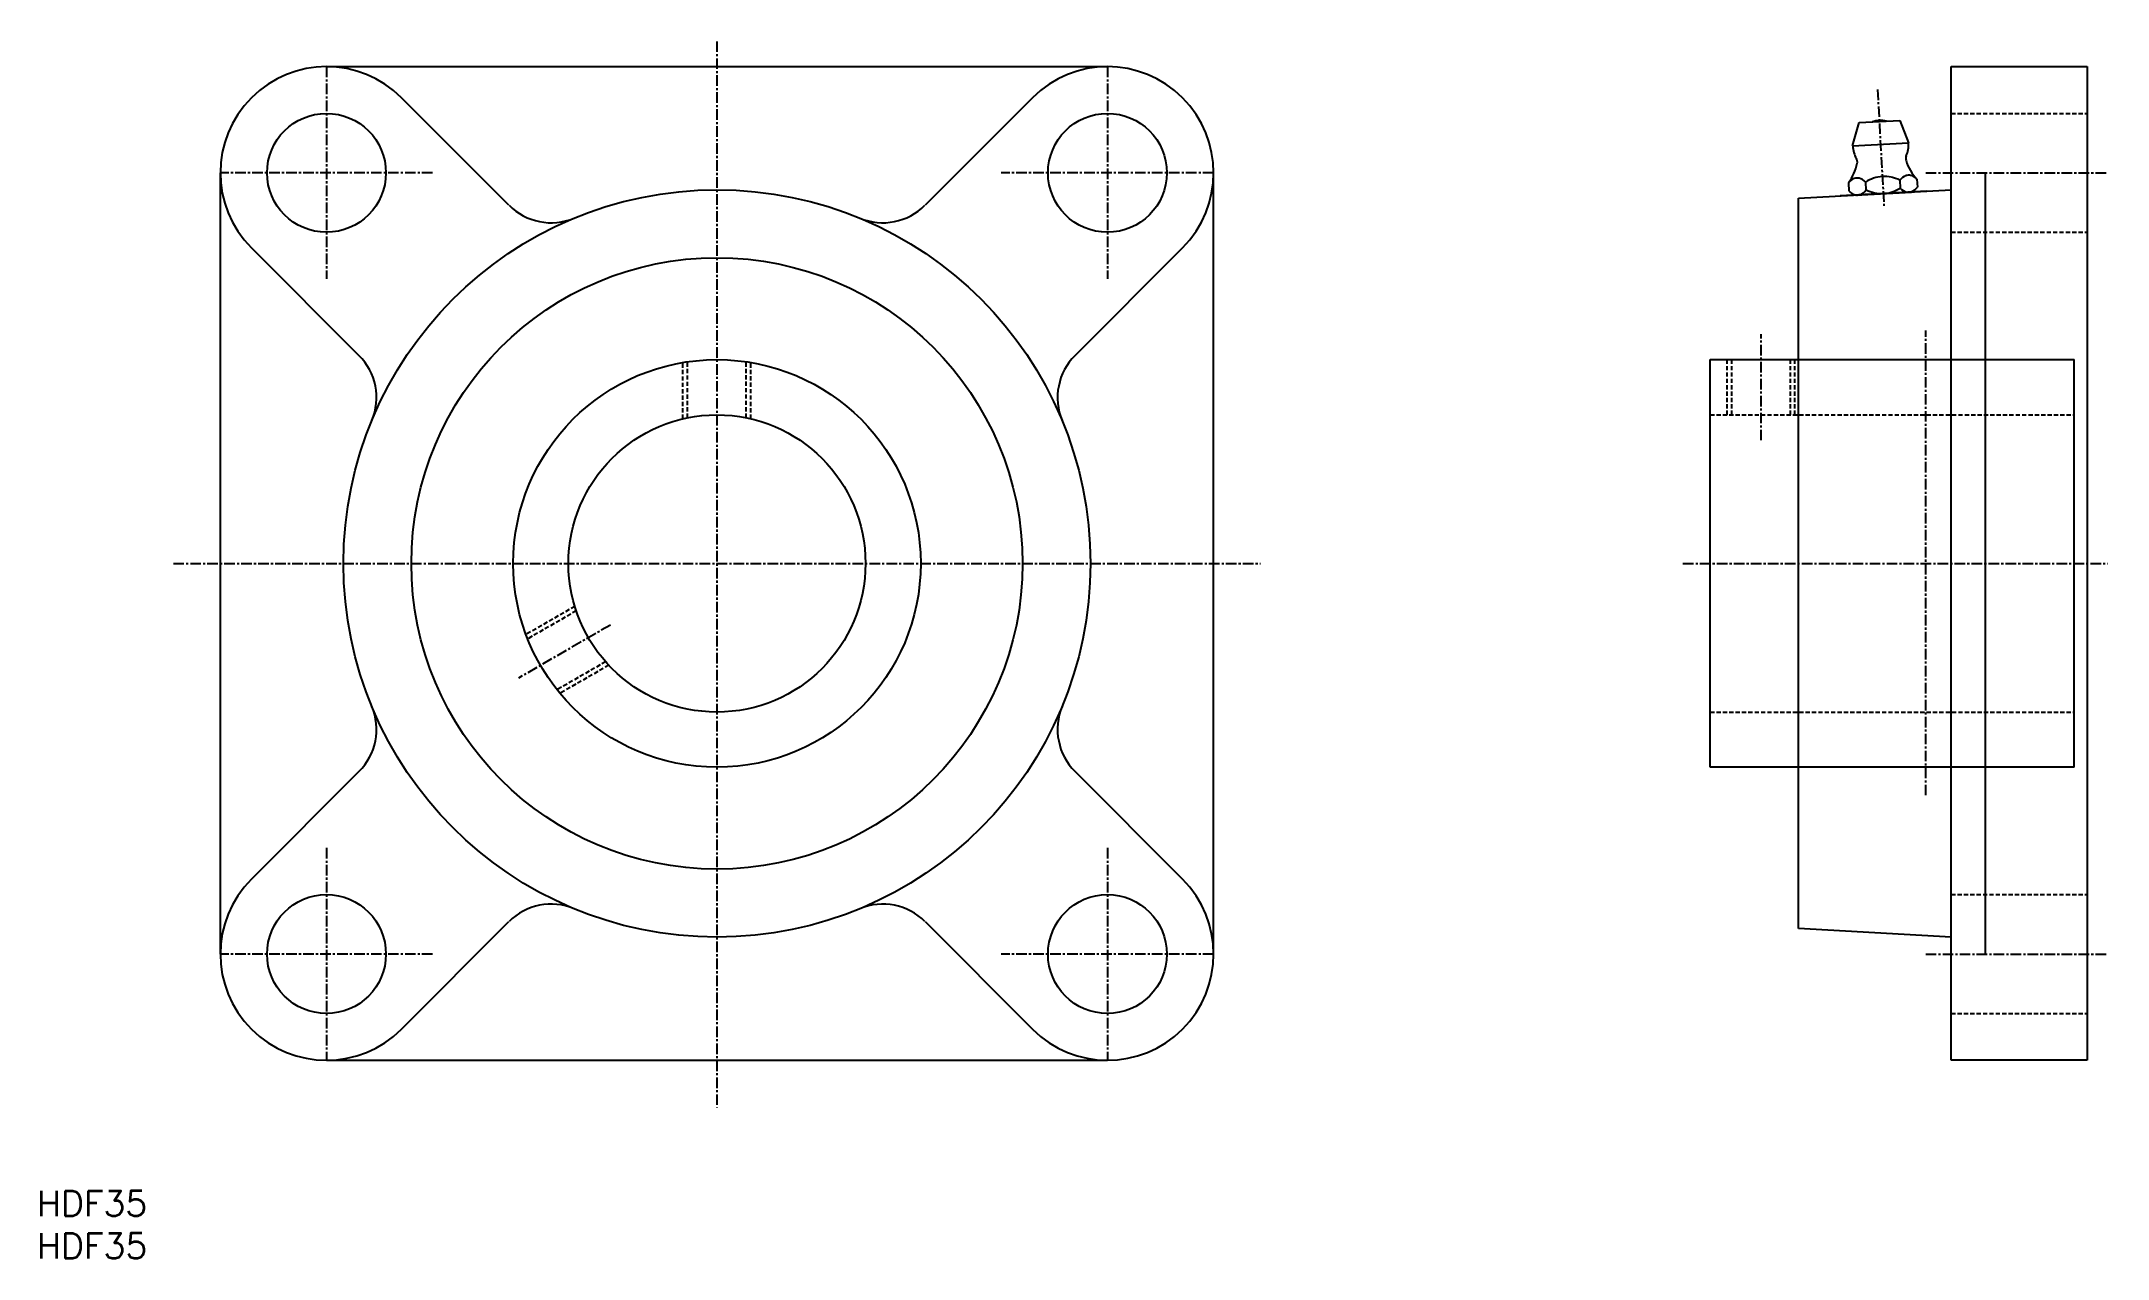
# Model space of a CAD drawing. Extents: x 45 to 289, y 37 to 181.
import ezdxf
from ezdxf.enums import TextEntityAlignment as Align

# ---------------------------------------------------------------- set-up
doc = ezdxf.new("R2010")
doc.units = 0
doc.linetypes.add('CENTER', pattern=[2, 1.25, -0.25, 0.25, -0.25])
doc.linetypes.add('DASHED', pattern=[0.75, 0.5, -0.25])
doc.layers.get('0').update_dxf_attribs({"linetype": 'CONTINUOUS'})
doc.layers.add('CENTER', color=1, linetype='CENTER')
doc.styles.get("Standard").update_dxf_attribs({"font": 'txt.shx', "bigfont": 'extfont.shx'})

msp = doc.modelspace()

# ---------------------------------------------------------------- linework, layer by layer
at = {"color": 7, "linetype": 'CONTINUOUS'}
for p, q in [((78.89, 177.66), (170.89, 177.66)), ((270.29, 177.66), (286.29, 177.66)), ((270.29, 60.66), (270.29, 177.66)), ((286.29, 177.66), (286.29, 60.66)), ((100.39, 161.34), (87.73, 174)), ((162.06, 174), (149.4, 161.34)), ((258.68, 168.32), (259.43, 171.07)), ((259.43, 171.07), (264.23, 171.33)), ((264.23, 171.33), (265.27, 168.69)), ((258.68, 168.32), (265.27, 168.69)), ((66.39, 73.16), (66.39, 165.16)), ((183.39, 73.16), (183.39, 165.16)), ((252.29, 162.16), (270.29, 163.16)), ((258.18, 163.96), (258.23, 163.02)), ((260.2, 164.07), (260.25, 163.13)), ((264.24, 164.3), (264.29, 163.35)), ((266.26, 164.41), (266.32, 163.47)), ((274.29, 165.16), (274.29, 73.16)), ((252.29, 76.16), (252.29, 162.16)), ((267.39, 163), (257.2, 162.43)), ((259.01, 162.53), (265.6, 162.9)), ((262.29, 162.71), (262.29, 162.71)), ((262.3, 162.71), (262.3, 162.71)), ((70.06, 156.32), (82.71, 143.66)), ((167.07, 143.66), (179.73, 156.32)), ((241.89, 143.16), (284.79, 143.16)), ((241.89, 95.16), (241.89, 143.16)), ((284.79, 95.16), (284.79, 143.16)), ((284.79, 95.16), (241.89, 95.16)), ((82.71, 94.66), (70.06, 82)), ((179.73, 82), (167.07, 94.66)), ((87.73, 64.32), (100.39, 76.98)), ((149.4, 76.98), (162.06, 64.32)), ((270.29, 75.16), (252.29, 76.16)), ((78.89, 60.66), (170.89, 60.66)), ((286.29, 60.66), (270.29, 60.66))]:
    msp.add_line(p, q, dxfattribs=at)
at = {"color": 3, "linetype": 'DASHED'}
for p, q in [((270.29, 172.16), (286.29, 172.16)), ((270.29, 158.16), (286.29, 158.16)), ((120.88, 136.19), (120.88, 142.82)), ((121.42, 136.31), (121.42, 142.91)), ((128.34, 136.32), (128.34, 142.91)), ((128.88, 136.2), (128.88, 142.83)), ((243.89, 136.66), (243.89, 143.16)), ((243.89, 136.66), (243.89, 143.16)), ((244.44, 136.66), (244.44, 143.16)), ((251.35, 136.66), (251.35, 143.16)), ((251.89, 136.66), (251.89, 143.16)), ((241.89, 136.66), (284.79, 136.66)), ((108.14, 114.1), (102.4, 110.79)), ((108.31, 113.58), (102.6, 110.28)), ((111.77, 107.59), (106.06, 104.29)), ((112.14, 107.18), (106.4, 103.86)), ((241.89, 101.66), (284.79, 101.66)), ((270.29, 80.16), (286.29, 80.16)), ((270.29, 66.16), (286.29, 66.16))]:
    msp.add_line(p, q, dxfattribs=at)
at = {"color": 7, "linetype": 'CONTINUOUS'}
for centre, radius in [((78.89, 165.16), 7), ((170.89, 165.16), 7), ((124.89, 119.16), 44), ((124.89, 119.16), 36), ((124.89, 119.16), 24), ((124.89, 119.16), 17.5), ((78.89, 73.16), 7), ((170.89, 73.16), 7)]:
    msp.add_circle(centre, radius, dxfattribs=at)
for centre, radius, start, end in [((78.89, 165.16), 12.5, 45, 225), ((170.89, 165.16), 12.5, 315, 135), ((262, 168.12), 3.2, 77.801, 108.5586), ((261.98, 168.5), 3.3, 183.1798, 210.2305), ((261.98, 168.5), 3.3, 336.1291, 3.1798), ((253.35, 167.53), 6, 323.5173, 347.9481), ((258.44, 166.44), 0.8, 347.9472, 30.2494), ((265.73, 166.85), 0.8, 156.1102, 198.4124), ((270.66, 168.49), 6, 198.4115, 222.8423), ((259.38, 163.1), 1.48, 109.7707, 144.3079), ((259.22, 163.45), 1.1, 78.2212, 108.1384), ((259.1, 163.08), 1.48, 42.0517, 76.5889), ((259.05, 163.99), 1.48, 289.7707, 324.3081), ((263, 159.39), 5.45, 109.7607, 120.9055), ((262.52, 168.09), 5.44, 245.4542, 256.5989), ((262.41, 160.68), 4.04, 78.2299, 108.1297), ((261.98, 159.34), 5.44, 65.4499, 76.5989), ((261.49, 168.03), 5.45, 289.7607, 300.9097), ((265.44, 163.43), 1.48, 109.7707, 144.3079), ((265.39, 164.34), 1.48, 222.0624, 256.5889), ((265.28, 163.78), 1.1, 78.2212, 108.1384), ((265.16, 163.42), 1.48, 42.0517, 76.5889), ((265.11, 164.33), 1.48, 289.7707, 324.3081), ((105.37, 166.32), 7.04, 225, 292.4905), ((144.42, 166.32), 7.04, 247.5095, 315), ((259.33, 164.01), 1.48, 222.0624, 256.5889), ((259.21, 163.64), 1.1, 258.2212, 288.1384), ((262.08, 166.75), 4.04, 258.2299, 288.1297), ((265.27, 163.98), 1.1, 258.2212, 288.1384), ((77.74, 138.68), 7.04, 337.5095, 45), ((172.05, 138.68), 7.04, 135, 202.4905), ((77.74, 99.63), 7.04, 315, 22.4905), ((172.05, 99.63), 7.04, 157.5095, 225), ((78.89, 73.16), 12.5, 135, 315), ((170.89, 73.16), 12.5, 225, 45), ((105.37, 72), 7.04, 67.5095, 135), ((144.42, 72), 7.04, 45, 112.4905)]:
    msp.add_arc(centre, radius, start, end, dxfattribs=at)
at = {"layer": 'CENTER', "color": 1, "linetype": 'CENTER'}
for p, q in [((124.89, 180.64), (124.89, 55.11)), ((78.89, 177.66), (78.89, 152.66)), ((170.89, 177.66), (170.89, 152.66)), ((261.61, 174.98), (262.37, 161.27)), ((91.39, 165.16), (66.39, 165.16)), ((183.39, 165.16), (158.39, 165.16)), ((267.29, 165.16), (288.73, 165.16)), ((247.89, 133.66), (247.89, 146.16)), ((267.29, 91.86), (267.29, 146.58)), ((60.85, 119.16), (188.94, 119.16)), ((238.69, 119.16), (288.73, 119.16)), ((112.34, 111.91), (101.51, 105.66)), ((78.89, 85.66), (78.89, 60.66)), ((170.89, 85.66), (170.89, 60.66)), ((91.39, 73.16), (66.39, 73.16)), ((183.39, 73.16), (158.39, 73.16)), ((267.29, 73.16), (288.73, 73.16))]:
    msp.add_line(p, q, dxfattribs=at)

# ---------------------------------------------------------------- texts
at = {"color": 7, "linetype": 'CONTINUOUS'}
for p in [(44.78, 43.8), (44.78, 38.8)]:
    msp.add_text('HDF35', height=3, dxfattribs=at).set_placement(p, align=Align.MIDDLE_LEFT)

doc.saveas('drawing.dxf')
